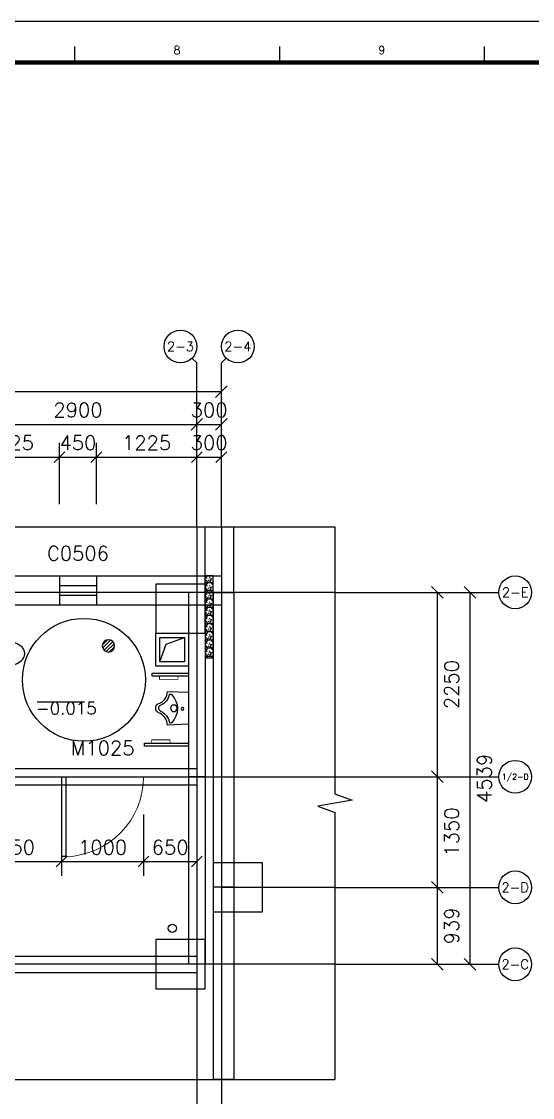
# Model space of a CAD drawing. Header units: inches. Extents: x 0 to 508000, y 0 to 738838.
# Drawn here: x 459204 to 465439, y 299308 to 312438 of the extents above; entities that cross this region are included whole.
import ezdxf
from ezdxf.enums import TextEntityAlignment as Align
from ezdxf.lldxf.tags import DXFTag

# ---------------------------------------------------------------- set-up
doc = ezdxf.new("R2010")
doc.units = ezdxf.units.IN
doc.header["$LTSCALE"] = 1000
doc.header["$MEASUREMENT"] = 0
doc.layers.get('0').update_dxf_attribs({"true_color": 0xffffff})
for name, color, linetype, true_color in [('AXIS', 3, 'Continuous', 0x00ff00), ('COLUMN', 7, 'Continuous', 0xc0c0c0), ('DIM_ELEV', 3, 'Continuous', 0x00ff00), ('DIM_SYMB', 3, 'Continuous', 0x00ff00), ('DOTE', 1, 'DOTE', 0xff0000), ('LVTRY', 6, 'Continuous', 0xff00ff), ('PUB_DIM', 3, 'Continuous', 0x00ff00), ('TK', 7, 'Continuous', 0xffffff), ('WALL', 7, 'Continuous', 0xc0c0c0), ('WINDOW', 4, 'Continuous', 0x00ffff), ('WINDOW_TEXT', 7, 'Continuous', 0xffffff), ('ZG-图框层', 4, 'Continuous', 0x00ffff), ('看线', 7, 'Continuous', 0x7fbfff)]:
    doc.layers.add(name, color=color, linetype=linetype, true_color=true_color)
doc.styles.add('ISOCP', font='txt.shx', dxfattribs={"height": 0.2, "bigfont": 'gbcbig.shx'})
doc.styles.add('TXTSTY_ANONYMOUS', font='txt.shx', dxfattribs={"height": 0.2, "bigfont": 'gbcbig.shx'})
tags = doc.linetypes.add('DASH', pattern=[0.35, 0.25, -0.1]).pattern_tags.tags
tags[6:7] = [DXFTag(74, 4), DXFTag(75, 0), DXFTag(340, '0'), DXFTag(46, 0.0), DXFTag(50, 0.0), DXFTag(44, 0.0), DXFTag(45, 0.0)]
tags[4:5] = [DXFTag(74, 4), DXFTag(75, 0), DXFTag(340, '0'), DXFTag(46, 0.0), DXFTag(50, 0.0), DXFTag(44, 0.0), DXFTag(45, 0.0)]
tags = doc.linetypes.add('DOTE', pattern=[2.42, 2, -0.2, 0.02, -0.2]).pattern_tags.tags
tags[10:11] = [DXFTag(74, 4), DXFTag(75, 0), DXFTag(340, '0'), DXFTag(46, 0.0), DXFTag(50, 0.0), DXFTag(44, 0.0), DXFTag(45, 0.0)]
tags[8:9] = [DXFTag(74, 4), DXFTag(75, 0), DXFTag(340, '0'), DXFTag(46, 0.0), DXFTag(50, 0.0), DXFTag(44, 0.0), DXFTag(45, 0.0)]
tags[6:7] = [DXFTag(74, 4), DXFTag(75, 0), DXFTag(340, '0'), DXFTag(46, 0.0), DXFTag(50, 0.0), DXFTag(44, 0.0), DXFTag(45, 0.0)]
tags[4:5] = [DXFTag(74, 4), DXFTag(75, 0), DXFTag(340, '0'), DXFTag(46, 0.0), DXFTag(50, 0.0), DXFTag(44, 0.0), DXFTag(45, 0.0)]

# ---------------------------------------------------------------- blocks, each defined once
blk = doc.blocks.new('DAnoyomous14413')
at = {"layer": 'WALL', "lineweight": -3}
for p, q in [((461443, 305472), (461443, 306272)), ((461443, 306272), (461793, 306272)), ((461793, 305472), (461793, 306272)), ((461443, 305472), (461793, 305472))]:
    blk.add_line(p, q, dxfattribs=at)
blk = doc.blocks.new('DAnoyomous14423')
at = {"layer": 'WALL', "lineweight": -3}
for p, q in [((461543, 305472), (461543, 301873)), ((461793, 305472), (461543, 305472)), ((461793, 305472), (461793, 301873)), ((461793, 301873), (461543, 301873))]:
    blk.add_line(p, q, dxfattribs=at)
blk = doc.blocks.new('DAnoyomous14428')
at = {"layer": 'WALL', "lineweight": -3}
for p, q in [((461243, 305472), (461243, 303222)), ((461443, 305472), (461243, 305472)), ((461443, 305472), (461443, 303222)), ((461443, 303222), (461243, 303222))]:
    blk.add_line(p, q, dxfattribs=at)
blk = doc.blocks.new('DAnoyomous14457')
at = {"layer": 'WALL', "lineweight": -3}
for p, q in [((461343, 305672), (461643, 305672)), ((461343, 305672), (461343, 305322)), ((461643, 305672), (461643, 305322)), ((461343, 305322), (461643, 305322))]:
    blk.add_line(p, q, dxfattribs=at)
blk = doc.blocks.new('DAnoyomous14495')
at = {"layer": 'AXIS', "lineweight": -3}
for p, q in [((461343, 308272), (461284, 308331)), ((461643, 308272), (461701, 308331)), ((450943, 306272), (450943, 308272)), ((453843, 306272), (453843, 308272)), ((455643, 306272), (455643, 308272)), ((458443, 306272), (458443, 308272)), ((461343, 306272), (461343, 308272)), ((461643, 306272), (461643, 308272))]:
    blk.add_line(p, q, dxfattribs=at)
for centre in [(450943, 308472), (453843, 308472), (455643, 308472), (458443, 308472), (461143, 308472), (461843, 308472)]:
    blk.add_circle(centre, 200, dxfattribs=at)
at = {"layer": 'AXIS', "color": 7, "true_color": 0xffffff, "style": 'TXTSTY_ANONYMOUS'}
for s, height, p in [('1/2-1', 70, (450943, 308472)), ('2/2-1', 70, (453843, 308472)), ('2-2', 116.7, (455643, 308472)), ('1/2-2', 70, (458443, 308472)), ('2-3', 116.7, (461143, 308472)), ('2-4', 116.7, (461843, 308472))]:
    blk.add_text(s, height=height, dxfattribs=at).set_placement(p, align=Align.MIDDLE_CENTER)
blk = doc.blocks.new('DAnoyomous14502')
at = {"layer": 'AXIS', "lineweight": -3}
for p, q in [((450943, 306651), (450943, 308097)), ((461643, 306651), (461643, 308097)), ((450872, 307852), (451013, 307993)), ((450943, 307922), (461643, 307922)), ((461572, 307852), (461713, 307993))]:
    blk.add_line(p, q, dxfattribs=at)
at = {"layer": 'AXIS', "color": 7, "true_color": 0xffffff, "style": 'TXTSTY_ANONYMOUS'}
blk.add_text('10700', height=175, dxfattribs=at).set_placement((456293, 308097), align=Align.MIDDLE_CENTER)
blk = doc.blocks.new('DAnoyomous14525')
at = {"layer": 'AXIS', "lineweight": -3}
for p, q in [((450943, 306501), (450943, 307697)), ((453843, 306501), (453843, 307697)), ((455643, 306501), (455643, 307697)), ((458443, 306501), (458443, 307697)), ((461343, 306501), (461343, 307697)), ((461643, 306501), (461643, 307697)), ((450872, 307452), (451013, 307593)), ((450943, 307522), (453843, 307522)), ((453772, 307452), (453913, 307593)), ((453843, 307522), (455643, 307522)), ((455572, 307452), (455713, 307593)), ((455643, 307522), (458443, 307522)), ((458372, 307452), (458513, 307593)), ((458443, 307522), (461343, 307522)), ((461272, 307452), (461413, 307593)), ((461343, 307522), (461643, 307522)), ((461572, 307452), (461713, 307593))]:
    blk.add_line(p, q, dxfattribs=at)
at = {"layer": 'AXIS', "color": 7, "true_color": 0xffffff, "style": 'TXTSTY_ANONYMOUS'}
for s, p in [('2900', (452393, 307697)), ('1800', (454743, 307697)), ('2800', (457043, 307697)), ('2900', (459893, 307697)), ('300', (461493, 307697))]:
    blk.add_text(s, height=175, dxfattribs=at).set_placement(p, align=Align.MIDDLE_CENTER)
blk = doc.blocks.new('$DorLib2D$00000001')
at = {"lineweight": -3}
for p, q in [((0.45, 0.975), (0.5, 0.975)), ((0.45, 0), (0.45, 0.975)), ((0.5, 0), (0.5, 0.975)), ((0.5, 0), (0.45, 0))]:
    blk.add_line(p, q, dxfattribs=at)
at = {"lineweight": 13}
blk.add_arc((0.475, 0), 0.975, 91.4693, 180, dxfattribs=at)
blk = doc.blocks.new('DAnoyomous14628')
at = {"layer": 'WINDOW', "xscale": 1000, "yscale": 1000, "rotation": 180}
blk.add_blockref('$DorLib2D$00000001', (460193, 303222), dxfattribs=at)
at = {"layer": 'WINDOW_TEXT', "style": 'TXTSTY_ANONYMOUS'}
blk.add_text('M1025', height=175, dxfattribs=at).set_placement((460193, 303573), align=Align.MIDDLE_CENTER)
blk = doc.blocks.new('DAnoyomous14633')
at = {"layer": 'WALL', "lineweight": -3}
for p, q in [((458443, 305672), (461343, 305672)), ((458443, 305672), (458443, 305322)), ((461343, 305672), (461343, 305322)), ((458443, 305322), (461343, 305322))]:
    blk.add_line(p, q, dxfattribs=at)
blk = doc.blocks.new('DAnoyomous14641')
at = {"layer": 'WINDOW', "lineweight": -3}
for p, q in [((459668, 305672), (460118, 305672)), ((459668, 305672), (459668, 305322)), ((459668, 305556), (460118, 305556)), ((460118, 305672), (460118, 305322)), ((459668, 305439), (460118, 305439)), ((459668, 305322), (460118, 305322))]:
    blk.add_line(p, q, dxfattribs=at)
at = {"layer": 'WINDOW_TEXT', "style": 'TXTSTY_ANONYMOUS'}
blk.add_text('C0506', height=175, rotation=360, dxfattribs=at).set_placement((459893, 305947), align=Align.MIDDLE_CENTER)
blk = doc.blocks.new('$lvtry$00000171')
at = {"lineweight": -3}
for p, q in [((-74, 11), (-11, 74)), ((-70, -27), (27, 70)), ((-53, -53), (53, 53)), ((-27, -70), (70, 27)), ((11, -74), (74, -11))]:
    blk.add_line(p, q, dxfattribs=at)
blk.add_circle((0, 0), 75, dxfattribs=at)
blk = doc.blocks.new('$plan$00001613')
at = {"color": 7, "lineweight": -3, "true_color": 0xffffff}
blk.add_line((-260, -140), (-260, 140), dxfattribs=at)
at = {"lineweight": -3}
blk.add_line((-200, 170), (-200, -170), dxfattribs=at)
blk.add_lwpolyline([(-430, -170), (-200, -170), (-200, -220, 0.414214), (-170, -250), (-30, -250, 0.414214), (0, -220), (0, 220, 0.414214), (-30, 250), (-170, 250, 0.414214), (-200, 220), (-200, 170), (-430, 170)], format="xyb", dxfattribs=at)
at = {"color": 7, "lineweight": -3, "true_color": 0xffffff}
for centre, radius, start, end in [((-413, -227), 398, 67.4505, 126.6381), ((-590, 0), 110, 123.4509, 236.5491), ((-413, 227), 398, 233.3619, 292.5495)]:
    blk.add_arc(centre, radius, start, end, dxfattribs=at)
blk = doc.blocks.new('$lvtry$00000227')
at = {"color": 0, "lineweight": -3}
blk.add_lwpolyline([(53, -374, -0.307493), (205, -257), (195, 0), (-195, 0), (-205, -256, -0.265776), (-54, -366, 0.591279)], format="xyb", close=True, dxfattribs=at)
for centre, radius in [((-6, -75), 15.8), ((-1, -182), 40.3)]:
    blk.add_circle(centre, radius, dxfattribs=at)
for centre, radius, start, end in [((-161, -223), 22.7, 134.5857, 206.4573), ((-200, -412), 179, 22.2984, 83.8043), ((-5, -382), 245, 45.4143, 134.5857), ((199, -407), 174, 100.5676, 157.7034), ((153, -222), 20.3, 314.5857, 45.4143), ((1, -326), 39.6, 206.4354, 337.7034)]:
    blk.add_arc(centre, radius, start, end, dxfattribs=at)
blk = doc.blocks.new('DAnoyomous14685')
at = {"layer": 'AXIS', "lineweight": -3}
for p, q in [((463028, 305472), (465028, 305472)), ((463028, 303222), (465028, 303222)), ((463028, 301872), (465028, 301872)), ((463028, 300933), (465028, 300933))]:
    blk.add_line(p, q, dxfattribs=at)
for centre in [(465228, 305472), (465228, 303222), (465228, 301872), (465228, 300933)]:
    blk.add_circle(centre, 200, dxfattribs=at)
at = {"layer": 'AXIS', "color": 7, "true_color": 0xffffff, "style": 'TXTSTY_ANONYMOUS'}
for s, height, p in [('2-E', 116.7, (465228, 305472)), ('1/2-D', 70, (465228, 303222)), ('2-D', 116.7, (465228, 301872)), ('2-C', 116.7, (465228, 300933))]:
    blk.add_text(s, height=height, dxfattribs=at).set_placement(p, align=Align.MIDDLE_CENTER)
blk = doc.blocks.new('DAnoyomous14692')
at = {"layer": 'AXIS', "lineweight": -3}
for p, q in [((463577, 305472), (464853, 305472)), ((464607, 305543), (464749, 305402)), ((464678, 300933), (464678, 305472)), ((464607, 301004), (464749, 300863)), ((463577, 300933), (464853, 300933))]:
    blk.add_line(p, q, dxfattribs=at)
at = {"layer": 'AXIS', "color": 7, "true_color": 0xffffff, "style": 'TXTSTY_ANONYMOUS'}
blk.add_text('4539', height=175, rotation=90, dxfattribs=at).set_placement((464853, 303203), align=Align.MIDDLE_CENTER)
blk = doc.blocks.new('bdfhfgjfj')
at = {"color": 250, "lineweight": -3, "true_color": 0x333333}
for p, q in [((85993257, 51520637), (85993481, 51520719)), ((85993181, 51520419), (85993257, 51520637))]:
    blk.add_line(p, q, dxfattribs=at)
for points in [[(85993531, 51520369), (85993131, 51520369), (85993131, 51520769), (85993531, 51520769)], [(85993481, 51520419), (85993181, 51520419), (85993181, 51520719), (85993481, 51520719)]]:
    blk.add_lwpolyline(points, close=True, dxfattribs=at)
blk = doc.blocks.new('DAnoyomous14724')
at = {"layer": 'COLUMN', "lineweight": -3}
for p, q in [((461443, 305573), (460843, 305573)), ((460843, 305573), (460843, 304973)), ((461443, 304973), (461443, 305573)), ((460843, 304973), (461443, 304973))]:
    blk.add_line(p, q, dxfattribs=at)
blk = doc.blocks.new('DAnoyomous14729')
at = {"layer": 'COLUMN', "lineweight": -3}
for p, q in [((461443, 301234), (460843, 301234)), ((460843, 301234), (460843, 300634)), ((461443, 300634), (461443, 301234)), ((460843, 300634), (461443, 300634))]:
    blk.add_line(p, q, dxfattribs=at)
blk = doc.blocks.new('DAnoyomous14734')
at = {"layer": 'COLUMN', "lineweight": -3}
for p, q in [((462143, 302173), (461543, 302173)), ((461543, 302173), (461543, 301573)), ((462143, 301573), (462143, 302173)), ((461543, 301573), (462143, 301573))]:
    blk.add_line(p, q, dxfattribs=at)
blk = doc.blocks.new('DAnoyomous14739')
at = {"layer": 'WALL', "lineweight": -3}
for p, q in [((455643, 301033), (461343, 301033)), ((455643, 301033), (455643, 300833)), ((461343, 301033), (461343, 300833)), ((455643, 300833), (461343, 300833))]:
    blk.add_line(p, q, dxfattribs=at)
blk = doc.blocks.new('DAnoyomous14744')
at = {"layer": 'WALL', "lineweight": -3}
for p, q in [((461543, 301873), (461543, 299527)), ((461793, 301873), (461543, 301873)), ((461793, 301873), (461793, 299527)), ((461793, 299527), (461543, 299527))]:
    blk.add_line(p, q, dxfattribs=at)
blk = doc.blocks.new('DAnoyomous14818')
at = {"layer": 'PUB_DIM', "lineweight": -3}
for p, q in [((450943, 306547), (450943, 307297)), ((451142, 306547), (451142, 307297)), ((452342, 306547), (452342, 307297)), ((453843, 306547), (453843, 307297)), ((454518, 306547), (454518, 307297)), ((454968, 306547), (454968, 307297)), ((455643, 306547), (455643, 307297)), ((456818, 306547), (456818, 307297)), ((457268, 306547), (457268, 307297)), ((458443, 306547), (458443, 307297)), ((459668, 306547), (459668, 307297)), ((460118, 306547), (460118, 307297)), ((461343, 306547), (461343, 307297)), ((461643, 306547), (461643, 307297)), ((450876, 307056), (451009, 307189)), ((450943, 307122), (451142, 307122)), ((451076, 307056), (451209, 307189)), ((451142, 307122), (452342, 307122)), ((452276, 307056), (452409, 307189)), ((452342, 307122), (453843, 307122)), ((453776, 307056), (453909, 307189)), ((453843, 307122), (454518, 307122)), ((454451, 307056), (454584, 307189)), ((454518, 307122), (454968, 307122)), ((454901, 307056), (455034, 307189)), ((454968, 307122), (455643, 307122)), ((455576, 307056), (455709, 307189)), ((455643, 307122), (456818, 307122)), ((456751, 307056), (456884, 307189)), ((456818, 307122), (457268, 307122)), ((457201, 307056), (457334, 307189)), ((457268, 307122), (458443, 307122)), ((458376, 307056), (458509, 307189)), ((458443, 307122), (459668, 307122)), ((459601, 307056), (459734, 307189)), ((459668, 307122), (460118, 307122)), ((460051, 307056), (460184, 307189)), ((460118, 307122), (461343, 307122)), ((461276, 307056), (461409, 307189)), ((461343, 307122), (461643, 307122)), ((461576, 307056), (461709, 307189))]:
    blk.add_line(p, q, dxfattribs=at)
at = {"layer": 'PUB_DIM', "color": 7, "true_color": 0xffffff, "style": 'TXTSTY_ANONYMOUS'}
for s, p in [('200', (451043, 307297)), ('1200', (451742, 307297)), ('1500', (453093, 307297)), ('675', (454180, 307297)), ('450', (454743, 307297)), ('675', (455305, 307297)), ('1175', (456230, 307297)), ('450', (457043, 307297)), ('1175', (457855, 307297)), ('1225', (459055, 307297)), ('450', (459893, 307297)), ('1225', (460730, 307297)), ('300', (461493, 307297))]:
    blk.add_text(s, height=175, dxfattribs=at).set_placement(p, align=Align.MIDDLE_CENTER)
blk = doc.blocks.new('DAnoyomous14828')
at = {"layer": 'WALL', "lineweight": -3}
for p, q in [((461243, 303222), (461243, 300933)), ((461443, 303222), (461243, 303222)), ((461443, 303222), (461443, 300933)), ((461443, 300933), (461243, 300933))]:
    blk.add_line(p, q, dxfattribs=at)
blk = doc.blocks.new('DAnoyomous14840')
at = {"layer": 'DIM_SYMB', "lineweight": -3}
for p, q in [((456568, 299527), (456644, 299737)), ((456644, 299737), (456718, 299317)), ((450335, 299527), (456568, 299527)), ((456718, 299317), (456794, 299527)), ((456794, 299527), (463028, 299527))]:
    blk.add_line(p, q, dxfattribs=at)
blk = doc.blocks.new('DAnoyomous14846')
at = {"layer": 'DIM_SYMB', "lineweight": -3}
for p, q in [((456568, 306272), (456644, 306482)), ((456644, 306482), (456718, 306062)), ((450335, 306272), (456568, 306272)), ((456718, 306062), (456794, 306272)), ((456794, 306272), (463028, 306272))]:
    blk.add_line(p, q, dxfattribs=at)
blk = doc.blocks.new('DAnoyomous14852')
at = {"layer": 'DIM_SYMB', "lineweight": -3}
for p, q in [((463028, 306272), (463028, 303013)), ((463238, 302937), (462818, 302863)), ((463028, 303013), (463238, 302937)), ((462818, 302863), (463028, 302787)), ((463028, 302787), (463028, 299527))]:
    blk.add_line(p, q, dxfattribs=at)
blk = doc.blocks.new('DAnoyomous14867')
at = {"layer": 'AXIS', "lineweight": -3}
for p, q in [((463203, 305472), (464453, 305472)), ((464207, 305543), (464349, 305402)), ((464278, 303222), (464278, 305472)), ((463203, 303222), (464453, 303222)), ((464207, 303293), (464349, 303152)), ((464278, 301872), (464278, 303222)), ((463203, 301872), (464453, 301872)), ((464207, 301943), (464349, 301802)), ((464278, 300933), (464278, 301872)), ((464207, 301004), (464349, 300863)), ((463203, 300933), (464453, 300933))]:
    blk.add_line(p, q, dxfattribs=at)
at = {"layer": 'AXIS', "color": 7, "true_color": 0xffffff, "style": 'TXTSTY_ANONYMOUS'}
for s, p in [('2250', (464453, 304347)), ('1350', (464453, 302547)), ('939', (464453, 301403))]:
    blk.add_text(s, height=175, rotation=90, dxfattribs=at).set_placement(p, align=Align.MIDDLE_CENTER)
blk = doc.blocks.new('DAnoyomous14872')
at = {"layer": 'WALL', "lineweight": -3}
for p, q in [((458435, 303322), (461343, 303322)), ((458435, 303322), (458435, 303122)), ((461343, 303322), (461343, 303122)), ((458435, 303122), (461343, 303122))]:
    blk.add_line(p, q, dxfattribs=at)
blk = doc.blocks.new('DAnoyomous14924')
at = {"layer": 'AXIS', "lineweight": -3}
for p, q in [((450943, 299527), (450943, 297527)), ((453843, 299527), (453843, 297527)), ((455643, 299527), (455643, 297527)), ((461343, 299527), (461343, 297527)), ((461643, 299527), (461643, 297527)), ((461343, 297527), (461284, 297469)), ((461643, 297527), (461701, 297469))]:
    blk.add_line(p, q, dxfattribs=at)
for centre in [(450943, 297327), (453843, 297327), (455643, 297327), (461143, 297327), (461843, 297327)]:
    blk.add_circle(centre, 200, dxfattribs=at)
at = {"layer": 'AXIS', "color": 7, "true_color": 0xffffff, "style": 'TXTSTY_ANONYMOUS'}
for s, height, p in [('1/2-1', 70, (450943, 297327)), ('2/2-1', 70, (453843, 297327)), ('2-2', 116.7, (455643, 297327)), ('2-3', 116.7, (461143, 297327)), ('2-4', 116.7, (461843, 297327))]:
    blk.add_text(s, height=height, dxfattribs=at).set_placement(p, align=Align.MIDDLE_CENTER)
blk = doc.blocks.new('DAnoyomous15008')
at = {"layer": 'PUB_DIM', "lineweight": -3}
for p, q in [((453843, 302762), (453843, 302012)), ((455393, 302762), (455393, 302012)), ((455643, 302762), (455643, 302012)), ((456393, 302762), (456393, 302012)), ((458443, 302762), (458443, 302012)), ((459693, 302762), (459693, 302012)), ((460693, 302762), (460693, 302012)), ((461343, 302762), (461343, 302012)), ((453909, 302253), (453776, 302121)), ((453843, 302187), (455393, 302187)), ((455459, 302253), (455326, 302121)), ((455393, 302187), (455643, 302187)), ((455709, 302253), (455576, 302121)), ((455643, 302187), (456393, 302187)), ((456459, 302253), (456326, 302121)), ((456393, 302187), (458443, 302187)), ((458509, 302253), (458376, 302121)), ((458443, 302187), (459693, 302187)), ((459759, 302253), (459626, 302121)), ((459693, 302187), (460693, 302187)), ((460759, 302253), (460626, 302121)), ((460693, 302187), (461343, 302187)), ((461409, 302253), (461276, 302121))]:
    blk.add_line(p, q, dxfattribs=at)
at = {"layer": 'PUB_DIM', "color": 7, "true_color": 0xffffff, "style": 'TXTSTY_ANONYMOUS'}
for s, p in [('1550', (454618, 302362)), ('250', (455518, 302362)), ('750', (456018, 302362)), ('2050', (457418, 302362)), ('1250', (459068, 302362)), ('1000', (460193, 302362)), ('650', (461018, 302362))]:
    blk.add_text(s, height=175, dxfattribs=at).set_placement(p, align=Align.MIDDLE_CENTER)
blk = doc.blocks.new('DAnoyomous15083')
at = {"layer": 'DIM_ELEV', "lineweight": -3}
blk.add_line((459972, 304134), (459396, 304134), dxfattribs=at)
at = {"layer": 'DIM_ELEV', "lineweight": -3, "const_width": 1}
blk.add_lwpolyline([(459822, 304134), (460122, 304134), (459972, 303984)], close=True, dxfattribs=at)
at = {"layer": 'DIM_ELEV', "color": 7, "true_color": 0xffffff, "style": 'TXTSTY_ANONYMOUS'}
blk.add_text('-0.015', height=148.8, dxfattribs=at).set_placement((460122, 303984), align=Align.RIGHT)

msp = doc.modelspace()

# ---------------------------------------------------------------- hatches: boundary and pattern name
h = msp.add_hatch()
h.set_pattern_fill('隔热材料01', color=256, scale=5080, angle=206.5651, style=0)
h.set_pattern_definition([(90, (218007712.78, 113117409.23), (-100, 4e-14), [10.0355, -89.9645]), (90, (218007787.7, 113117409.23), (-100, 4e-14), [10.0355, -89.9645]), (270, (218007736.67, 113117477.09), (100, -4e-14), [10.0355, -89.9645]), (270, (218007763.8, 113117477.09), (100, -4e-14), [10.0355, -89.9645]), (360, (218007700.21, 113117493.16), (4e-14, 100), [100.0485, 0.0485]), (315, (218007728.13, 113117488.14), (-4e-14, -99.999748102), [8.536, -132.8855]), (296.56505, (218007634.164, 113117482.105), (-0.000225661, -99.999866842), [5.61, -217.997]), (296.56505, (218007734.164, 113117482.105), (-0.000225661, -99.999866842), [5.61, -217.997]), (333.43495, (218007618.09, 113117493.16), (0.00022566, -99.999866842), [11.22, -212.387]), (333.43495, (218007718.09, 113117493.16), (0.00022566, -99.999866842), [11.22, -212.387]), (243.43495, (218007636.673, 113117467.05), (0.000225661, -99.999866842), [53.428, -170.179]), (243.43495, (218007736.673, 113117467.05), (0.000225661, -99.999866842), [53.428, -170.179]), (296.56505, (218007612.78, 113117409.23), (-0.000225661, -99.999866842), [5.61, -217.997]), (296.56505, (218007712.78, 113117409.23), (-0.000225661, -99.999866842), [5.61, -217.997]), (315, (218007715.29, 113117404.21), (-4e-14, -99.999748102), [8.536, -132.8855]), (333.43495, (218007621.32, 113117398.18), (0.00022566, -99.999866842), [11.22, -212.387]), (333.43495, (218007721.32, 113117398.18), (0.00022566, -99.999866842), [11.22, -212.387]), (225, (218007785.19, 113117404.21), (-4e-14, -99.999748102), [8.536, -132.8855]), (243.43495, (218007687.696, 113117409.23), (0.000225661, -99.999866842), [5.61, -217.997]), (243.43495, (218007787.696, 113117409.23), (0.000225661, -99.999866842), [5.61, -217.997]), (206.56505, (218007679.15, 113117398.18), (-0.00022566, -99.999866842), [11.22, -212.387]), (206.56505, (218007779.15, 113117398.18), (-0.00022566, -99.999866842), [11.22, -212.387]), (296.56505, (218007663.803, 113117467.05), (-0.000225661, -99.999866842), [53.428, -170.179]), (296.56505, (218007763.803, 113117467.05), (-0.000225661, -99.999866842), [53.428, -170.179]), (225, (218007772.35, 113117488.14), (-4e-14, -99.999748102), [8.536, -132.8855]), (243.43495, (218007666.31, 113117482.105), (0.000225661, -99.999866842), [5.61, -217.997]), (243.43495, (218007766.31, 113117482.105), (0.000225661, -99.999866842), [5.61, -217.997]), (206.56505, (218007682.38, 113117493.16), (-0.00022566, -99.999866842), [11.22, -212.387]), (206.56505, (218007782.38, 113117493.16), (-0.00022566, -99.999866842), [11.22, -212.387])])
h.paths.add_polyline_path([(461543, 305672), (461443, 305672), (461443, 304672), (461543, 304672)], flags=0)

# ---------------------------------------------------------------- linework, layer by layer
at = {"lineweight": -3}
msp.add_lwpolyline([(461543, 305672), (461443, 305672), (461443, 304672), (461543, 304672)], close=True, dxfattribs=at)
at = {"color": 7, "lineweight": -3, "ltscale": 400, "true_color": 0xffffff}
for points in [[(460800, 304451), (460800, 304487), (461243, 304487), (461243, 304451)], [(460703, 303595), (460703, 303632), (461243, 303632), (461243, 303595)]]:
    msp.add_lwpolyline(points, close=True, dxfattribs=at)
at = {"lineweight": -3, "const_width": 10}
for points in [[(461113, 304451), (461113, 304411), (460888, 304411), (460888, 304451)], [(461016, 303632), (461016, 303672), (460791, 303672), (460791, 303632)]]:
    msp.add_lwpolyline(points, dxfattribs=at)
at = {"color": 252, "linetype": 'DASH', "lineweight": -3, "true_color": 0x848484}
msp.add_circle((459965, 304405), 750, dxfattribs=at)
at = {"lineweight": -3}
msp.add_circle((461045, 301373), 50, dxfattribs=at)
at = {"layer": 'DOTE', "lineweight": -3}
for p, q in [((461343, 306272), (461343, 299527)), ((461643, 306272), (461643, 299527)), ((463028, 305472), (450335, 305472)), ((453843, 303222), (463028, 303222)), ((463028, 301872), (461643, 301872)), ((463028, 300933), (450335, 300933))]:
    msp.add_line(p, q, dxfattribs=at)
at = {"layer": 'TK', "lineweight": -3}
for p, q in [((459850, 312134), (459850, 311938)), ((462350, 312134), (462350, 311938)), ((464850, 312134), (464850, 311938))]:
    msp.add_line(p, q, dxfattribs=at)
at = {"layer": 'ZG-图框层', "lineweight": -3}
msp.add_lwpolyline([(441100, 312438), (441100, 270388), (508000, 270388), (508000, 312438)], close=True, dxfattribs=at)
at = {"layer": 'ZG-图框层', "lineweight": -3, "const_width": 50}
msp.add_lwpolyline([(442350, 270911), (442350, 311938), (507500, 311938), (507500, 270911)], close=True, dxfattribs=at)

# ---------------------------------------------------------------- block references
msp.add_blockref('bdfhfgjfj', (-85532288, -51215796))
at = {"layer": 'AXIS'}
for name in ['DAnoyomous14495', 'DAnoyomous14502', 'DAnoyomous14525', 'DAnoyomous14685', 'DAnoyomous14867', 'DAnoyomous14692', 'DAnoyomous14924']:
    msp.add_blockref(name, (0, 0), dxfattribs=at)
at = {"layer": 'COLUMN'}
for name in ['DAnoyomous14724', 'DAnoyomous14734', 'DAnoyomous14729']:
    msp.add_blockref(name, (0, 0), dxfattribs=at)
at = {"layer": 'DIM_ELEV'}
msp.add_blockref('DAnoyomous15083', (0, 0), dxfattribs=at)
at = {"layer": 'DIM_SYMB'}
for name in ['DAnoyomous14846', 'DAnoyomous14852', 'DAnoyomous14840']:
    msp.add_blockref(name, (0, 0), dxfattribs=at)
at = {"layer": 'LVTRY', "xscale": -1, "rotation": 270}
for name, p in [('$lvtry$00000171', (460264, 304819)), ('$lvtry$00000227', (461243, 304058))]:
    msp.add_blockref(name, p, dxfattribs=at)
at = {"layer": 'PUB_DIM'}
for name in ['DAnoyomous14818', 'DAnoyomous15008']:
    msp.add_blockref(name, (0, 0), dxfattribs=at)
at = {"layer": 'WALL'}
for name in ['DAnoyomous14413', 'DAnoyomous14633', 'DAnoyomous14457', 'DAnoyomous14428', 'DAnoyomous14423', 'DAnoyomous14872', 'DAnoyomous14828', 'DAnoyomous14744', 'DAnoyomous14739']:
    msp.add_blockref(name, (0, 0), dxfattribs=at)
at = {"layer": 'WINDOW'}
for name in ['DAnoyomous14641', 'DAnoyomous14628']:
    msp.add_blockref(name, (0, 0), dxfattribs=at)
at = {"layer": '看线', "rotation": 180}
msp.add_blockref('$plan$00001613', (458543, 304725), dxfattribs=at)

# ---------------------------------------------------------------- texts
at = {"layer": 'TK', "style": 'ISOCP'}
for s, p in [('8', (461100, 312090)), ('9', (463600, 312090))]:
    msp.add_text(s, height=100, dxfattribs=at).set_placement(p, align=Align.MIDDLE_CENTER)

doc.saveas('drawing.dxf')
